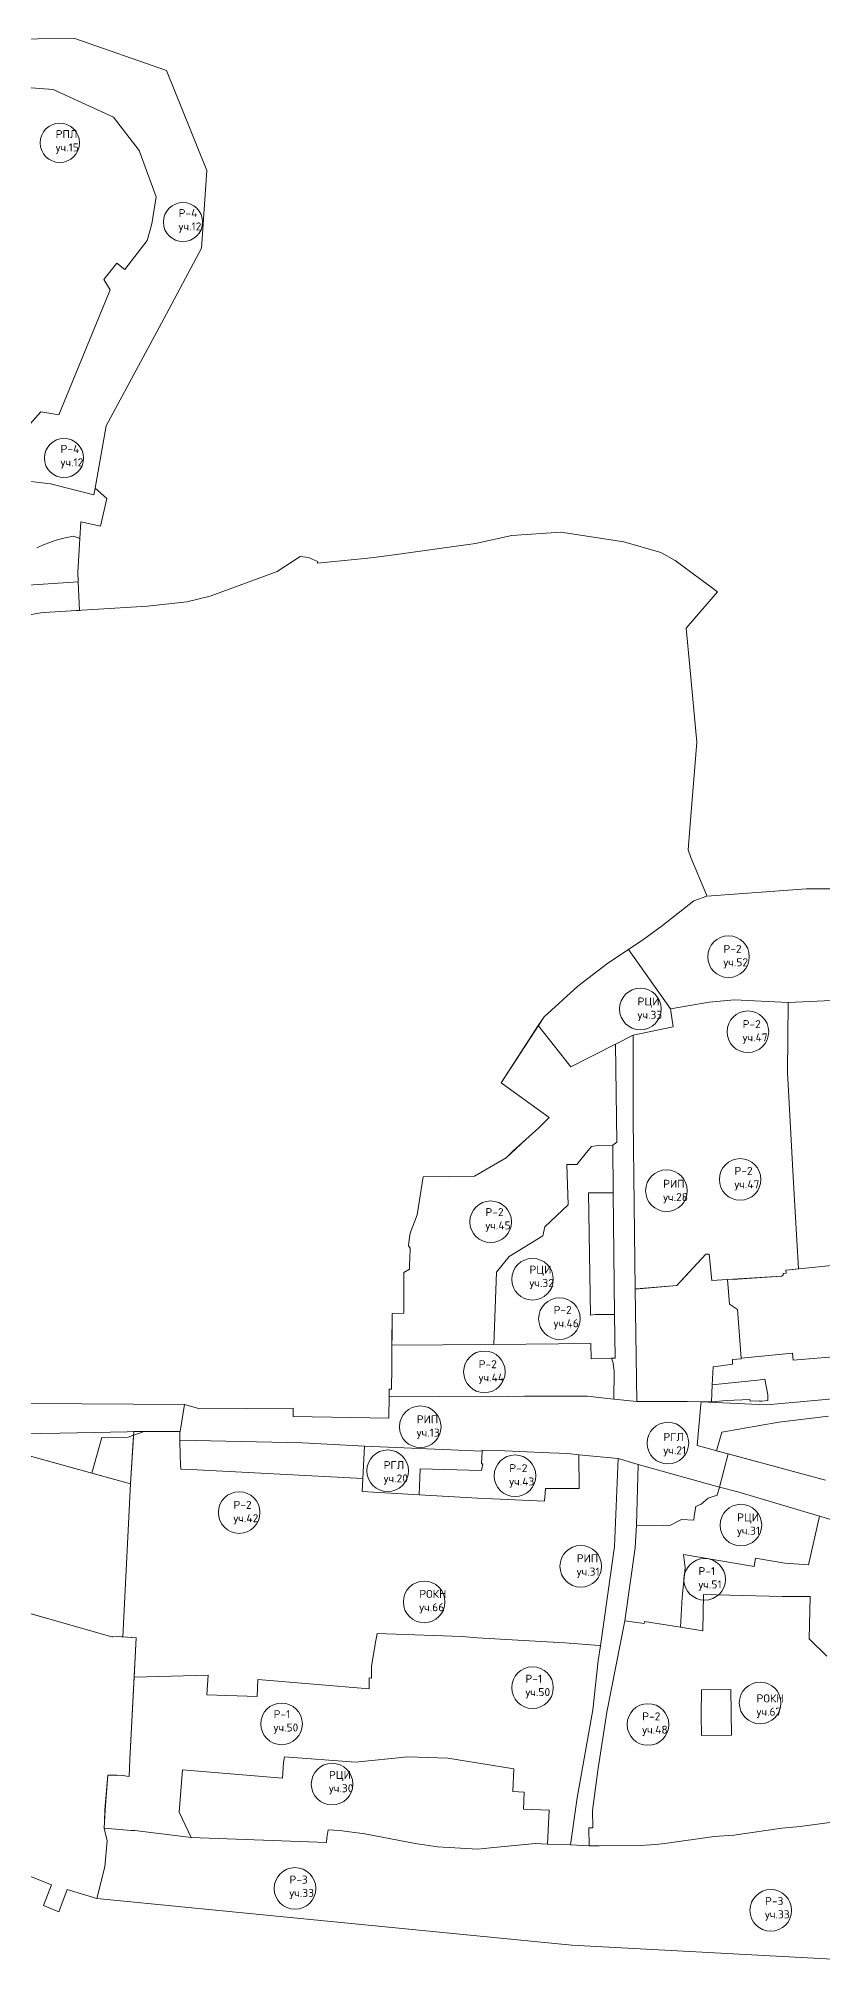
# Model space of a CAD drawing. Extents: x 1391407 to 1399948, y 354865 to 361044.
# Drawn here: x 1397754 to 1398394, y 358923 to 360491 of the extents above; entities that cross this region are included whole.
import ezdxf

# ---------------------------------------------------------------- set-up
doc = ezdxf.new("R2010")
doc.units = 0
doc.header["$MEASUREMENT"] = 0
doc.layers.add('Контура исторический центр для сайта', color=7, linetype='Continuous')
doc.styles.get("Standard").update_dxf_attribs({"font": 'simplex.shx'})

msp = doc.modelspace()

# ---------------------------------------------------------------- linework, layer by layer
at = {"layer": 'Контура исторический центр для сайта', "color": 234, "lineweight": 20, "true_color": 0xa50052}
for points in [[(1397798.8, 360118.6), (1397800.1, 360124), (1397809, 360175), (1397856, 360262.3), (1397886.9, 360320.2), (1397891.1, 360383.4), (1397858.3, 360465.3), (1397783.3, 360491.4), (1397723, 360490.8)], [(1397700.3, 360454.6), (1397765.7, 360449.6), (1397815, 360427.2), (1397836, 360399.8), (1397849.8, 360362), (1397846.2, 360340), (1397842.5, 360326.3), (1397824.2, 360302.7), (1397817.6, 360307.8), (1397807.1, 360294.4), (1397812.1, 360286.2), (1397770.2, 360184), (1397755.5, 360186.4), (1397734.6, 360162.8)], [(1397736.1, 360130.8), (1397763.4, 360127.7), (1397798.8, 360118.6)]]:
    msp.add_lwpolyline(points, dxfattribs=at)
at = {"layer": 'Контура исторический центр для сайта', "color": 94, "lineweight": 20, "true_color": 0x00a500}
msp.add_lwpolyline([(1397700.3, 360454.6), (1397765.7, 360449.6), (1397815, 360427.2), (1397836, 360399.8), (1397849.8, 360362), (1397846.2, 360340), (1397842.5, 360326.3), (1397824.2, 360302.7), (1397817.6, 360307.8), (1397807.1, 360294.4), (1397812.1, 360286.2), (1397770.2, 360184), (1397755.5, 360186.4), (1397734.6, 360162.8)], dxfattribs=at)
at = {"layer": 'Контура исторический центр для сайта', "color": 144, "lineweight": 20, "true_color": 0x007ca5}
for points in [[(1397752.4, 360075.4), (1397757.2, 360077.5), (1397759.1, 360078.5), (1397768, 360081.7), (1397775.5, 360083.5), (1397782.2, 360084.8), (1397787.5, 360082.9), (1397788.4, 360096.6), (1397804.4, 360093.2), (1397809.6, 360115.8), (1397800.1, 360124), (1397798.8, 360118.6), (1397763.4, 360127.7), (1397736.1, 360130.8)], [(1397707.9, 360042.5), (1397786, 360047.5), (1397785.7, 360055.5), (1397787.5, 360082.9)], [(1397787.5, 360082.9), (1397782.2, 360084.8), (1397775.5, 360083.5), (1397768, 360081.7), (1397759.1, 360078.5), (1397757.2, 360077.5), (1397752.4, 360075.4)], [(1398404.2, 359034.9), (1398375.7, 359031.3), (1398360.8, 359029.9), (1398321.7, 359024.2), (1398305.6, 359023), (1398265.4, 359017.2), (1398257.8, 359016.5), (1398245, 359015.7), (1398211.6, 359015.4), (1398203.4, 359015.5), (1398188.1, 359016.2), (1398169.4, 359016.9), (1398159.7, 359017.3), (1398122.9, 359013.9), (1398112.6, 359012.6), (1398079.6, 359014.7), (1398061.4, 359017.2), (1398020.2, 359025.2), (1397999.6, 359027.9), (1397990.2, 359028.6), (1397989.1, 359022), (1397989, 359018.2), (1397878.4, 359022.1), (1397832.3, 359027.9), (1397829.5, 359027.9), (1397807.2, 359029.9), (1397809.9, 359019.5), (1397808, 358998.3), (1397801.3, 358972.5), (1398189.4, 358934.4), (1398407.2, 358922.5)]]:
    msp.add_lwpolyline(points, dxfattribs=at)
at = {"layer": 'Контура исторический центр для сайта', "color": 7, "lineweight": 20}
for points in [[(1397705.2, 359377), (1397872.9, 359375.9), (1397885.5, 359372.2), (1397961.7, 359372.7), (1397961.7, 359366.1), (1398039.8, 359364.6), (1398040, 359383.3), (1398040, 359388.4), (1398042, 359388.4), (1398042.2, 359405.9), (1398042.6, 359450.2), (1398052.2, 359450.4), (1398052.2, 359458.5), (1398052.2, 359483.5), (1398056.7, 359486.2), (1398056.8, 359490.1), (1398057, 359494.7), (1398057.4, 359503.5), (1398055.9, 359505.3), (1398056.3, 359508.1), (1398057.2, 359515.8), (1398063.1, 359530.8), (1398067.8, 359561.8), (1398109.9, 359562.3), (1398135.7, 359577.2), (1398151.7, 359592.1), (1398162.4, 359601.8), (1398170.9, 359610.3), (1398131.5, 359638.6), (1398166.6, 359692.5), (1398194.3, 359717.5), (1398218.7, 359736.2), (1398248.1, 359755.8), (1398263.5, 359766.9), (1398289, 359787.2), (1398299.6, 359791), (1398299.2, 359792), (1398286.4, 359822.6), (1398284.4, 359828.8), (1398285.8, 359846.3), (1398291.4, 359916.8), (1398285.6, 359978.2), (1398282.6, 360009.7), (1398308.4, 360039.4), (1398273.8, 360065), (1398262, 360071.7), (1398231.8, 360080.4), (1398180.3, 360088.3), (1398140.4, 360085.5), (1398110.5, 360078.8), (1398040, 360069), (1398025.1, 360067.2), (1398022.6, 360066.9), (1398014.4, 360066), (1397981.6, 360062.8), (1397981.6, 360064.1), (1397974.3, 360067.4), (1397967.3, 360068.2), (1397948.5, 360056.1), (1397893.8, 360035.8), (1397874.8, 360031.3), (1397842.6, 360027.7), (1397784.8, 360024.1), (1397758.6, 360022.5), (1397755.7, 360022.4), (1397703.3, 360013.4)], [(1397705.2, 359377), (1397872.9, 359375.9), (1397885.5, 359372.2), (1397961.7, 359372.7), (1397961.7, 359366.1), (1398039.8, 359364.6), (1398040, 359383.3), (1398040, 359388.4), (1398042, 359388.4), (1398042.2, 359405.9), (1398042.6, 359450.2), (1398052.2, 359450.4), (1398052.2, 359458.5), (1398052.2, 359483.5), (1398056.7, 359486.2), (1398056.8, 359490.1), (1398057, 359494.7), (1398057.4, 359503.5), (1398055.9, 359505.3), (1398056.3, 359508.1), (1398057.2, 359515.8), (1398063.1, 359530.8), (1398067.8, 359561.8), (1398109.9, 359562.3), (1398135.7, 359577.2), (1398151.7, 359592.1), (1398162.4, 359601.8), (1398170.9, 359610.3), (1398131.5, 359638.6), (1398166.6, 359692.5), (1398194.3, 359717.5), (1398218.7, 359736.2), (1398248.1, 359755.8), (1398263.5, 359766.9), (1398289, 359787.2), (1398299.6, 359791), (1398299.2, 359792), (1398286.4, 359822.6), (1398284.4, 359828.8), (1398285.8, 359846.3), (1398291.4, 359916.8), (1398285.6, 359978.2), (1398282.6, 360009.7), (1398308.4, 360039.4), (1398273.8, 360065), (1398262, 360071.7), (1398231.8, 360080.4), (1398180.3, 360088.3), (1398140.4, 360085.5), (1398110.5, 360078.8), (1398040, 360069), (1398025.1, 360067.2), (1398022.6, 360066.9), (1398014.4, 360066), (1397981.6, 360062.8), (1397981.6, 360064.1), (1397974.3, 360067.4), (1397967.3, 360068.2), (1397948.5, 360056.1), (1397893.8, 360035.8), (1397874.8, 360031.3), (1397842.6, 360027.7), (1397784.8, 360024.1), (1397758.6, 360022.5), (1397755.7, 360022.4), (1397703.3, 360013.4)], [(1398304, 359392), (1398304.7, 359406.5), (1398309, 359407.1), (1398320.6, 359408.7), (1398320.5, 359412.7), (1398327.7, 359413.1), (1398327.6, 359413.6), (1398369.6, 359417.8), (1398370, 359411.9), (1398461.3, 359419.6)], [(1397619, 359369.8), (1397635.8, 359360.7), (1397637.7, 359359.9), (1397637, 359358.3), (1397638.8, 359357.5), (1397639.3, 359358.9), (1397639.8, 359358.8), (1397645.5, 359357.4), (1397663.1, 359352.9), (1397666.2, 359352.3), (1397672.3, 359351.2), (1397679.2, 359350.2), (1397685.5, 359349.3), (1397690.9, 359349.2), (1397797.2, 359319.7), (1397805.4, 359349), (1397826.9, 359349.2), (1397840.1, 359353.9), (1397869.3, 359353.9), (1397872.9, 359375.9), (1397705.2, 359377), (1397657.3, 359384), (1397628, 359391.5), (1397619, 359369.8)], [(1397619, 359369.8), (1397635.8, 359360.7), (1397637.7, 359359.9), (1397637, 359358.3), (1397638.8, 359357.5), (1397639.3, 359358.9), (1397639.8, 359358.8), (1397645.5, 359357.4), (1397663.1, 359352.9), (1397666.2, 359352.3), (1397672.3, 359351.2), (1397679.2, 359350.2), (1397685.5, 359349.3), (1397690.9, 359349.2), (1397797.2, 359319.7), (1397805.4, 359349), (1397826.9, 359349.2), (1397840.1, 359353.9), (1397869.3, 359353.9), (1397872.9, 359375.9), (1397705.2, 359377), (1397657.3, 359384), (1397628, 359391.5), (1397619, 359369.8)], [(1398396.6, 359313.9), (1398291.7, 359342.2), (1398294.8, 359375.7), (1398294.9, 359378), (1398299.4, 359378), (1398303.3, 359377.9), (1398315.7, 359379.1), (1398334.7, 359379.9), (1398335.1, 359378.5), (1398342.6, 359378.7), (1398342.7, 359378.6), (1398344.4, 359378.6), (1398349.2, 359379), (1398349.5, 359379), (1398349.3, 359383.6), (1398346.9, 359396.4), (1398341.3, 359395.8), (1398338.2, 359395.4), (1398304, 359392)], [(1397430, 359116.9), (1397764.4, 358983.5), (1397757.7, 358966.6), (1397770.3, 358961.6), (1397777.2, 358979.8), (1397801.3, 358972.5), (1397808, 358998.3), (1397809.9, 359019.5), (1397807.2, 359029.9), (1397807.5, 359035.3), (1397808, 359044.9), (1397810.3, 359073.2), (1397814.2, 359073.1), (1397818, 359073), (1397822.3, 359072.9), (1397827.8, 359072.1), (1397828.2, 359086), (1397833.5, 359185.4), (1397818, 359186.4), (1397814.5, 359186), (1397813.7, 359186.1), (1397708.3, 359216.1)], [(1397430, 359116.9), (1397764.4, 358983.5), (1397757.7, 358966.6), (1397770.3, 358961.6), (1397777.2, 358979.8), (1397801.3, 358972.5), (1397808, 358998.3), (1397809.9, 359019.5), (1397807.2, 359029.9), (1397807.5, 359035.3), (1397808, 359044.9), (1397810.3, 359073.2), (1397814.2, 359073.1), (1397818, 359073), (1397822.3, 359072.9), (1397827.8, 359072.1), (1397828.2, 359086), (1397833.5, 359185.4), (1397818, 359186.4), (1397814.5, 359186), (1397813.7, 359186.1), (1397708.3, 359216.1)]]:
    msp.add_lwpolyline(points, dxfattribs=at)
at = {"layer": 'Контура исторический центр для сайта', "color": 37, "lineweight": 20, "true_color": 0x7f5f3f}
for points in [[(1397787.1, 360024.3), (1397786, 360047.5), (1397707.9, 360042.5)], [(1397703.3, 360013.4), (1397755.7, 360022.4), (1397758.6, 360022.5), (1397784.8, 360024.1), (1397787.1, 360024.3)], [(1398242.3, 359378.4), (1398241.1, 359470.1), (1398239.3, 359608.2), (1398239.3, 359677.3), (1398225.1, 359670), (1398226.2, 359590.1), (1398222.7, 359587.6), (1398223.2, 359548.7), (1398224.3, 359449.3), (1398224.7, 359413.6), (1398221.7, 359413.6), (1398223, 359409.6), (1398223.8, 359402.8), (1398223.6, 359380.3), (1398242.3, 359378.4)], [(1398437.7, 359383.6), (1398372.8, 359377.6), (1398348.2, 359375.5), (1398294.9, 359378), (1398283.5, 359378.2), (1398242.3, 359378.4), (1398223.6, 359380.3), (1398201.8, 359382.5), (1398161.7, 359382.5), (1398150.7, 359382.5), (1398122.8, 359382.1), (1398040, 359382.5), (1398039.8, 359364.6), (1397961.7, 359366.1), (1397961.7, 359372.7), (1397885.5, 359372.2), (1397872.9, 359375.9), (1397705.2, 359377)], [(1398309.8, 359308.4), (1398317.1, 359335.4), (1398307.5, 359337.9), (1398311.9, 359353.1), (1398358.4, 359361.4), (1398399, 359366.2)], [(1397739.1, 359351.9), (1397771.2, 359352.4), (1397840.1, 359353.9), (1397869.1, 359353.9), (1397869.1, 359352.6), (1397869.2, 359346.6), (1397969.2, 359344.6), (1398019.9, 359341.7), (1398116.1, 359337.7), (1398116.1, 359338.6), (1398134.6, 359338), (1398171.1, 359336.4), (1398186, 359335.7), (1398195, 359334.8), (1398227.2, 359331.6), (1398243.4, 359326.7), (1398309.8, 359308.4)], [(1398203.4, 359015.5), (1398188.1, 359016.2), (1398193.7, 359054.6), (1398206.6, 359126.4), (1398210.9, 359166.7), (1398212.6, 359178.8), (1398224.1, 359259.9), (1398227.2, 359331.6), (1398243.4, 359326.7), (1398242.1, 359277.4), (1398241.1, 359258.9), (1398232.5, 359199.1), (1398217.8, 359124.7), (1398210.5, 359076.9), (1398206.2, 359044.3), (1398206.4, 359030), (1398203.3, 359030), (1398203.4, 359015.5)], [(1398396.6, 359313.9), (1398317.1, 359335.4), (1398309.8, 359308.4)], [(1398309.8, 359308.4), (1398324.9, 359304.5), (1398391.7, 359284.7), (1398482.1, 359258)]]:
    msp.add_lwpolyline(points, dxfattribs=at)
at = {"layer": 'Контура исторический центр для сайта', "color": 140, "lineweight": 20, "true_color": 0x00bfff}
for points in [[(1398235.7, 359747.5), (1398269.9, 359698.8), (1398301.4, 359704.3), (1398322.3, 359706.3), (1398365.9, 359704.1), (1398430.7, 359707.1), (1398443, 359797), (1398381.1, 359796.8), (1398299.6, 359791), (1398289, 359787.2), (1398263.5, 359766.9), (1398248.1, 359755.8), (1398235.7, 359747.5)], [(1398365.6, 359646.8), (1398365.9, 359704.1), (1398322.3, 359706.3), (1398301.4, 359704.3), (1398269.9, 359698.8), (1398272.1, 359684.1), (1398239.3, 359677.3), (1398239.3, 359608.2), (1398241.1, 359470.1), (1398275.1, 359472.9), (1398298.8, 359498.5), (1398301.5, 359498.5), (1398303.7, 359477.1), (1398316.6, 359477.8), (1398360.5, 359480.5), (1398361.8, 359481.4), (1398361.8, 359482.8), (1398364.3, 359483.2), (1398364.2, 359485.5), (1398374.4, 359486.5), (1398370.5, 359556.7), (1398365.6, 359646.8)], [(1398042.4, 359424.2), (1398125.5, 359424.9), (1398127.8, 359484), (1398138, 359496.8), (1398165.6, 359513.6), (1398167.3, 359520.8), (1398186.2, 359538.9), (1398185.1, 359571.7), (1398193.3, 359571.8), (1398202.5, 359583), (1398205.3, 359586.5), (1398211.1, 359587.2), (1398222.7, 359587.6), (1398226.2, 359590.1), (1398225.1, 359670), (1398188.5, 359651.5), (1398161.9, 359685.3), (1398131.5, 359638.6), (1398170.9, 359610.3), (1398162.4, 359601.8), (1398151.7, 359592.1), (1398141.1, 359582.6), (1398135.7, 359577.2), (1398109.9, 359562.3), (1398067.8, 359561.8), (1398063.1, 359530.8), (1398057.2, 359515.8), (1398056.3, 359508.1), (1398055.9, 359505.3), (1398057.4, 359503.5), (1398057, 359494.7), (1398056.8, 359490.1), (1398056.7, 359486.2), (1398052.2, 359483.5), (1398052.2, 359450.4), (1398042.6, 359450.2), (1398042.4, 359424.2)], [(1398224.3, 359449.3), (1398223.2, 359548.7), (1398203, 359548.6), (1398204.6, 359448.9), (1398208.3, 359449.4), (1398224.3, 359449.3)], [(1398042.4, 359424.2), (1398042.2, 359405.9), (1398042, 359388.4), (1398040, 359388.4), (1398040, 359382.5), (1398122.8, 359382.1), (1398150.7, 359382.5), (1398161.7, 359382.5), (1398201.8, 359382.5), (1398223.6, 359380.3), (1398223.8, 359402.8), (1398223, 359409.6), (1398221.7, 359413.6), (1398205.1, 359413.2), (1398204.9, 359425.6), (1398125.5, 359424.9), (1398042.4, 359424.2)], [(1398018.6, 359315.4), (1398019.9, 359341.7), (1397969.2, 359344.6), (1397869.2, 359346.6), (1397869.5, 359334.5), (1397869.7, 359326.9), (1397869.9, 359323.1), (1397878.2, 359322.8), (1398018.6, 359315.4)], [(1398064.5, 359302.1), (1398112.5, 359299.3), (1398167.1, 359297), (1398167.7, 359307.1), (1398195.2, 359307.2), (1398195, 359334.8), (1398186, 359335.7), (1398171.1, 359336.4), (1398134.6, 359338), (1398116.1, 359338.6), (1398116.1, 359337.7), (1398115.6, 359327.3), (1398116.5, 359327.3), (1398115.4, 359322), (1398065.5, 359323.3), (1398064.5, 359302.1)], [(1398397.7, 359170.4), (1398383.2, 359184.4), (1398384.1, 359218.9), (1398361.1, 359219.1), (1398296.8, 359220.6), (1398296.3, 359191), (1398278.2, 359193.9), (1398248.6, 359198.7), (1398248.4, 359197.1), (1398232.5, 359199.1), (1398217.8, 359124.7), (1398210.5, 359076.9), (1398206.2, 359044.3), (1398206.4, 359030), (1398203.3, 359030), (1398203.4, 359015.5), (1398211.6, 359015.4), (1398245, 359015.7), (1398257.8, 359016.5), (1398265.4, 359017.2), (1398305.6, 359023), (1398321.7, 359024.2), (1398360.8, 359029.9), (1398375.7, 359031.3), (1398404.2, 359034.9)], [(1398295.2, 359142.8), (1398295, 359122.3), (1398295.2, 359105.5), (1398319.8, 359105.9), (1398319.3, 359143.1), (1398295.2, 359142.8)]]:
    msp.add_lwpolyline(points, dxfattribs=at)
at = {"layer": 'Контура исторический центр для сайта', "color": 30, "lineweight": 20, "true_color": 0xff7f00}
for points in [[(1398161.9, 359685.3), (1398188.5, 359651.5), (1398225.1, 359670), (1398239.3, 359677.3), (1398272.1, 359684.1), (1398269.9, 359698.8), (1398235.7, 359747.5), (1398218.7, 359736.2), (1398194.3, 359717.5), (1398166.6, 359692.5), (1398161.9, 359685.3)], [(1398203, 359548.6), (1398223.2, 359548.7), (1398222.7, 359587.6), (1398211.1, 359587.2), (1398205.3, 359586.5), (1398202.5, 359583), (1398193.3, 359571.8), (1398185.1, 359571.7), (1398186.2, 359538.9), (1398167.3, 359520.8), (1398165.6, 359513.6), (1398138, 359496.8), (1398127.8, 359484), (1398125.5, 359424.9), (1398204.9, 359425.6), (1398205.1, 359413.2), (1398221.7, 359413.6), (1398224.7, 359413.6), (1398224.3, 359449.3), (1398208.3, 359449.4), (1398204.6, 359448.9), (1398203, 359548.6)], [(1398391.7, 359284.7), (1398324.9, 359304.5), (1398309.8, 359308.4), (1398307.9, 359301.9), (1398300.8, 359299.2), (1398294.9, 359294.3), (1398290.7, 359292.5), (1398289.3, 359284.6), (1398288.9, 359281.3), (1398278.9, 359282), (1398268.7, 359276.6), (1398263.9, 359276.9), (1398242.1, 359277.4), (1398241.1, 359258.9), (1398232.5, 359199.1), (1398248.4, 359197.1), (1398248.6, 359198.7), (1398278.2, 359193.9), (1398279.5, 359218.5), (1398281.8, 359242.5), (1398280.5, 359253.2), (1398338.2, 359243.5), (1398339.4, 359250.3), (1398363.3, 359246.3), (1398382.7, 359244.8), (1398391.7, 359284.7)], [(1397868.6, 359042.8), (1397871.2, 359077.6), (1397953.1, 359070.7), (1397953.8, 359083.5), (1397954.5, 359088), (1398012.5, 359083.8), (1398055.4, 359088.1), (1398088.1, 359086.9), (1398142, 359078.2), (1398141.1, 359059.8), (1398150.5, 359059.3), (1398149.8, 359045.4), (1398170.8, 359044.6), (1398169.4, 359016.9), (1398159.7, 359017.3), (1398122.9, 359013.9), (1398112.6, 359012.6), (1398079.6, 359014.7), (1398061.4, 359017.2), (1398020.2, 359025.2), (1397999.6, 359027.9), (1397990.2, 359028.6), (1397989.1, 359022), (1397989, 359018.2), (1397878.4, 359022.1), (1397868.6, 359042.8)]]:
    msp.add_lwpolyline(points, dxfattribs=at)
at = {"layer": 'Контура исторический центр для сайта', "color": 107, "lineweight": 20, "true_color": 0x3f7f4f}
msp.add_lwpolyline([(1398309, 359407.1), (1398304.7, 359406.5), (1398304, 359392), (1398303.3, 359377.9), (1398299.4, 359378), (1398294.9, 359378), (1398283.5, 359378.2), (1398242.3, 359378.4), (1398241.1, 359470.1), (1398242, 359470.2), (1398275.1, 359472.9), (1398281, 359479.4), (1398298.8, 359498.5), (1398301.5, 359498.5), (1398303.5, 359479.5), (1398303.7, 359477.1), (1398316.6, 359477.8), (1398318, 359457.8), (1398324.7, 359453.3), (1398327.6, 359413.6), (1398327.7, 359413.1), (1398320.5, 359412.7), (1398320.6, 359408.7), (1398309, 359407.1)], dxfattribs=at)
at = {"layer": 'Контура исторический центр для сайта', "color": 55, "lineweight": 20, "true_color": 0xa5a552}
for points in [[(1398336.5, 359478.9), (1398360.5, 359480.5), (1398361.8, 359481.4), (1398361.8, 359482.8), (1398364.3, 359483.2), (1398364.2, 359485.5), (1398431.1, 359492.2), (1398431.4, 359488.5), (1398450.8, 359484), (1398508.5, 359490.6), (1398511.2, 359466.5), (1398520.9, 359454.2), (1398546.8, 359457.2), (1398549.7, 359426.3), (1398461.6, 359417.2), (1398461.3, 359419.6), (1398370, 359411.9), (1398369.6, 359417.8), (1398327.6, 359413.6), (1398324.7, 359453.3), (1398318, 359457.8), (1398316.6, 359477.8), (1398324.8, 359478.3), (1398336.5, 359478.9)], [(1398349.3, 359383.6), (1398349.5, 359379), (1398349.2, 359379), (1398344.4, 359378.6), (1398342.7, 359378.6), (1398342.6, 359378.7), (1398335.1, 359378.5), (1398334.7, 359379.9), (1398315.7, 359379.1), (1398303.3, 359377.9), (1398304, 359392), (1398338.2, 359395.4), (1398341.3, 359395.8), (1398346.9, 359396.4), (1398349.3, 359383.6)], [(1397634.7, 359237.3), (1397665.4, 359228.1), (1397708.4, 359216.1), (1397813.7, 359186.1), (1397814.5, 359186), (1397818, 359186.4), (1397822.7, 359186.2), (1397828.9, 359310.9), (1397690.9, 359349.2), (1397689, 359342.5), (1397687.7, 359339.9), (1397685.9, 359333.2), (1397678, 359305.5), (1397670.7, 359303.4), (1397666.5, 359301.7), (1397660.4, 359298.4), (1397656.7, 359295.8), (1397652.8, 359291.6), (1397651.5, 359289.6), (1397649.4, 359285.2), (1397648.2, 359281.7), (1397646.8, 359278.5), (1397634.7, 359237.3)], [(1397797.2, 359319.7), (1397828.9, 359310.9), (1397831.3, 359350.8), (1397826.9, 359349.2), (1397805.4, 359349), (1397797.2, 359319.7)]]:
    msp.add_lwpolyline(points, dxfattribs=at)
at = {"layer": 'Контура исторический центр для сайта', "color": 14, "lineweight": 20, "true_color": 0xa50000}
for points in [[(1397840.1, 359353.9), (1397869.1, 359353.9), (1397869.1, 359352.6), (1397869.2, 359346.6), (1397869.5, 359334.5), (1397869.7, 359326.9), (1397869.9, 359323.1), (1397878.2, 359322.8), (1398018.6, 359315.4), (1398018.1, 359304.9), (1398064.5, 359302.1), (1398112.5, 359299.3), (1398167.1, 359297), (1398167.7, 359307.1), (1398195.2, 359307.2), (1398195, 359334.8), (1398227.2, 359331.6), (1398224.1, 359259.9), (1398212.6, 359178.8), (1398211.7, 359178.9), (1398183.6, 359181.3), (1398154.8, 359182.9), (1398112.2, 359185.4), (1398099.6, 359186.3), (1398030.4, 359188.9), (1398029.3, 359183.2), (1398025.6, 359162.1), (1398025.7, 359152.4), (1398023.8, 359152.5), (1398023.7, 359143.7), (1397932.9, 359151.2), (1397932.2, 359137.5), (1397891.3, 359138.8), (1397892.4, 359154.7), (1397831.8, 359153.2), (1397833.5, 359185.4), (1397822.7, 359186.2), (1397828.9, 359310.9), (1397831.5, 359353.7), (1397840.1, 359353.9)], [(1398295.2, 359142.8), (1398295, 359122.3), (1398295.2, 359105.5), (1398319.8, 359105.9), (1398319.3, 359143.1), (1398295.2, 359142.8)]]:
    msp.add_lwpolyline(points, dxfattribs=at)
at = {"layer": 'Контура исторический центр для сайта', "color": 76, "lineweight": 20, "true_color": 0x3f7f00}
for points in [[(1398019.9, 359341.7), (1398018.6, 359315.4), (1398018.1, 359304.9), (1398064.5, 359302.1), (1398065.5, 359323.3), (1398115.4, 359322), (1398116.5, 359327.3), (1398115.6, 359327.3), (1398116.1, 359337.7), (1398019.9, 359341.7)], [(1398307.9, 359301.9), (1398300.8, 359299.2), (1398294.9, 359294.3), (1398290.7, 359292.5), (1398289.3, 359284.6), (1398288.9, 359281.3), (1398278.9, 359282), (1398268.7, 359276.6), (1398263.9, 359276.9), (1398242.1, 359277.4), (1398243.4, 359326.7), (1398309.8, 359308.4), (1398307.9, 359301.9)]]:
    msp.add_lwpolyline(points, dxfattribs=at)
at = {"layer": 'Контура исторический центр для сайта', "color": 40, "lineweight": 20, "true_color": 0xf8d731}
for points in [[(1398482.1, 359258), (1398391.7, 359284.7), (1398382.7, 359244.8), (1398363.3, 359246.3), (1398339.4, 359250.3), (1398338.2, 359243.5), (1398280.5, 359253.2), (1398281.8, 359242.5)], [(1398281.8, 359242.5), (1398279.5, 359218.5), (1398278.2, 359193.9), (1398296.3, 359191), (1398296.8, 359220.6), (1398361.1, 359219.1), (1398384.1, 359218.9), (1398383.2, 359184.4), (1398397.7, 359170.4)], [(1398188.1, 359016.2), (1398193.7, 359054.6), (1398206.6, 359126.4), (1398210.9, 359166.7), (1398212.6, 359178.8), (1398211.7, 359178.9), (1398183.6, 359181.3), (1398154.8, 359182.9), (1398112.2, 359185.4), (1398099.6, 359186.3), (1398030.4, 359188.9), (1398029.3, 359183.2), (1398025.6, 359162.1), (1398025.7, 359152.4), (1398023.8, 359152.5), (1398023.7, 359143.7), (1397932.9, 359151.2), (1397932.2, 359137.5), (1397891.3, 359138.8), (1397892.4, 359154.7), (1397831.8, 359153.2), (1397828.2, 359086), (1397827.8, 359072.1), (1397822.3, 359072.9), (1397810.4, 359073.2), (1397808.1, 359044.9), (1397807.2, 359029.9), (1397829.5, 359027.9), (1397832.3, 359027.9), (1397878.4, 359022.1), (1397868.6, 359042.8), (1397871.2, 359077.6), (1397953.1, 359070.7), (1397953.8, 359083.5), (1397954.5, 359088), (1398012.5, 359083.8), (1398055.4, 359088.1), (1398088.1, 359086.9), (1398142, 359078.2), (1398141.1, 359059.8), (1398150.5, 359059.3), (1398149.8, 359045.4), (1398170.8, 359044.6), (1398169.4, 359016.9), (1398188.1, 359016.2)]]:
    msp.add_lwpolyline(points, dxfattribs=at)
at = {"layer": 'Контура исторический центр для сайта', "color": 70, "lineweight": 0, "true_color": 0x7fff00}
msp.add_circle((1397771.1, 360406.1), 16, dxfattribs=at)
at = {"layer": 'Контура исторический центр для сайта', "color": 234, "lineweight": 0, "true_color": 0xa50052}
for centre in [(1397871.7, 360341.4), (1397774.5, 360148.7)]:
    msp.add_circle(centre, 16, dxfattribs=at)
at = {"layer": 'Контура исторический центр для сайта', "color": 131, "lineweight": 0, "true_color": 0x7fffff}
for centre in [(1398317.3, 359741.5), (1398333.1, 359680.2), (1398326.8, 359559.6), (1398123, 359525), (1398179.2, 359445.9), (1398117.9, 359402.5), (1398142.9, 359317.6), (1397917.6, 359287.6), (1398251.5, 359114.5)]:
    msp.add_circle(centre, 17, dxfattribs=at)
at = {"layer": 'Контура исторический центр для сайта', "color": 30, "lineweight": 0, "true_color": 0xff7f00}
for centre in [(1398245.3, 359698.8), (1398157.2, 359478.1), (1398327.4, 359277.3), (1397993.5, 359065.8)]:
    msp.add_circle(centre, 17, dxfattribs=at)
at = {"layer": 'Контура исторический центр для сайта', "color": 37, "lineweight": 0, "true_color": 0x7f5f3f}
for centre in [(1398266.6, 359550.4), (1398065.5, 359357.6), (1398196.6, 359243.7)]:
    msp.add_circle(centre, 17, dxfattribs=at)
at = {"layer": 'Контура исторический центр для сайта', "color": 76, "lineweight": 0, "true_color": 0x3f7f00}
for centre in [(1398267.8, 359344.3), (1398038.9, 359321.7)]:
    msp.add_circle(centre, 17, dxfattribs=at)
at = {"layer": 'Контура исторический центр для сайта', "color": 2, "lineweight": 0, "true_color": 0xffff00}
for centre in [(1398297.8, 359233), (1398157.2, 359144.6), (1397952.2, 359115)]:
    msp.add_circle(centre, 17, dxfattribs=at)
at = {"layer": 'Контура исторический центр для сайта', "color": 14, "lineweight": 0, "true_color": 0xa50000}
for centre in [(1398068.7, 359214.6), (1398343.1, 359132.1)]:
    msp.add_circle(centre, 17, dxfattribs=at)
at = {"layer": 'Контура исторический центр для сайта', "color": 144, "lineweight": 0, "true_color": 0x007ca5}
for centre in [(1397963.2, 358980.6), (1398351.8, 358962.7)]:
    msp.add_circle(centre, 17, dxfattribs=at)

# ---------------------------------------------------------------- texts
at = {"layer": 'Контура исторический центр для сайта', "color": 70, "true_color": 0x7fff00, "insert": (1397767.7, 360416.5), "char_height": 6.53, "width": 6.533, "attachment_point": 1}
msp.add_mtext('РПЛ\\Pуч.15', dxfattribs=at)
at = {"layer": 'Контура исторический центр для сайта', "color": 234, "true_color": 0xa50052, "char_height": 6.53, "width": 6.533, "attachment_point": 1}
for insert in [(1397868.1, 360352), (1397771.7, 360159.4)]:
    msp.add_mtext('Р-4\\Pуч.12', dxfattribs=dict(at, insert=insert))
at = {"layer": 'Контура исторический центр для сайта', "color": 131, "true_color": 0x7fffff, "char_height": 6.53, "width": 6.533, "attachment_point": 1}
for s, insert in [('Р-2\\Pуч.52', (1398313.1, 359751.1)), ('Р-2\\Pуч.47', (1398328.8, 359689.7)), ('Р-2\\Pуч.47', (1398322.1, 359569.8)), ('Р-2\\Pуч.45', (1398118.7, 359536.2)), ('Р-2\\Pуч.46', (1398174.4, 359456.3)), ('Р-2\\Pуч.44', (1398113.2, 359412)), ('Р-2\\Pуч.43', (1398138.2, 359327.1)), ('Р-2\\Pуч.42', (1397912.9, 359297.1)), ('Р-2\\Pуч.48', (1398246.8, 359124.4))]:
    msp.add_mtext(s, dxfattribs=dict(at, insert=insert))
at = {"layer": 'Контура исторический центр для сайта', "color": 30, "true_color": 0xff7f00, "char_height": 6.53, "width": 6.533, "attachment_point": 1}
for s, insert in [('РЦИ\\Pуч.33', (1398243, 359708.2)), ('РЦИ\\Pуч.32', (1398154.7, 359489.2)), ('РЦИ\\Pуч.31', (1398324.3, 359286.9)), ('РЦИ\\Pуч.30', (1397990.9, 359076.6))]:
    msp.add_mtext(s, dxfattribs=dict(at, insert=insert))
at = {"layer": 'Контура исторический центр для сайта', "color": 37, "true_color": 0x7f5f3f, "char_height": 6.53, "width": 6.533, "attachment_point": 1}
for s, insert in [('РИП\\Pуч.28', (1398263.9, 359559.3)), ('РИП\\Pуч.13', (1398062.6, 359367)), ('РИП\\Pуч.31', (1398193.3, 359253.5))]:
    msp.add_mtext(s, dxfattribs=dict(at, insert=insert))
at = {"layer": 'Контура исторический центр для сайта', "color": 76, "true_color": 0x3f7f00, "char_height": 6.53, "width": 6.533, "attachment_point": 1}
for s, insert in [('РГЛ\\Pуч.21', (1398264.1, 359352.6)), ('РГЛ\\Pуч.20', (1398035.6, 359329.6))]:
    msp.add_mtext(s, dxfattribs=dict(at, insert=insert))
at = {"layer": 'Контура исторический центр для сайта', "color": 2, "true_color": 0xffff00, "char_height": 6.53, "width": 6.533, "attachment_point": 1}
for s, insert in [('Р-1\\Pуч.51', (1398292.7, 359243)), ('Р-1\\Pуч.50', (1398151.4, 359155.1)), ('Р-1\\Pуч.50', (1397945.7, 359126.2))]:
    msp.add_mtext(s, dxfattribs=dict(at, insert=insert))
at = {"layer": 'Контура исторический центр для сайта', "color": 14, "true_color": 0xa50000, "char_height": 6.53, "width": 6.533, "attachment_point": 1}
for s, insert in [('РОКН\\Pуч.66', (1398064.7, 359224.4)), ('РОКН\\Pуч.67', (1398340.2, 359139.1))]:
    msp.add_mtext(s, dxfattribs=dict(at, insert=insert))
at = {"layer": 'Контура исторический центр для сайта', "color": 144, "true_color": 0x007ca5, "char_height": 6.53, "width": 6.533, "attachment_point": 1}
for insert in [(1397958.6, 358991.1), (1398347.1, 358973.6)]:
    msp.add_mtext('Р-3\\Pуч.33', dxfattribs=dict(at, insert=insert))

doc.saveas('drawing.dxf')
